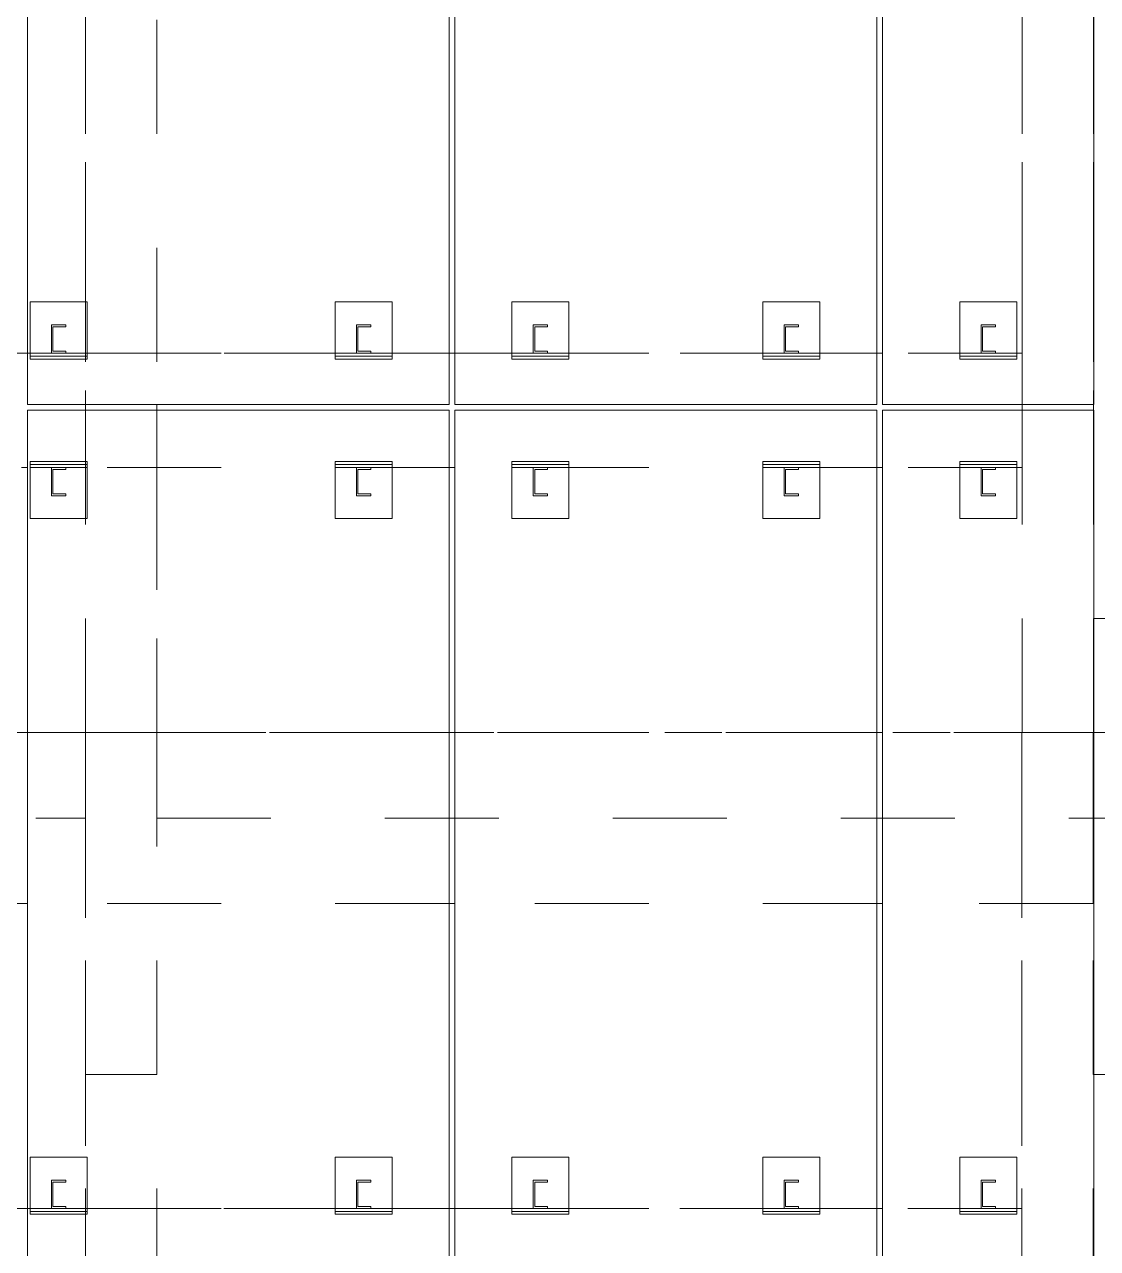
# Model space of a CAD drawing. Header units: millimetres. Extents: x 652937 to 1670132, y 1473552 to 2851037.
# Drawn here: x 663517.062 to 663520.826, y 1524528.41 to 1524532.704 of the extents above; entities that cross this region are included whole.
import ezdxf

# ---------------------------------------------------------------- set-up
doc = ezdxf.new("R2010")
doc.units = ezdxf.units.MM
for name, pattern in [('XKITLINE00', [0]), ('XKITLINE01', [4, 1, -1, 1, -1]), ('XKITLINE02', [4, 2, -2])]:
    doc.linetypes.add(name, pattern=pattern)
doc.layers.add('Part', color=7, linetype='Continuous', lineweight=0)
doc.layers.add('S-GRID', color=7, linetype='Continuous', lineweight=9)

# ---------------------------------------------------------------- blocks, each defined once
blk = doc.blocks.new('*A24833556')
at = {"layer": 'S-GRID', "color": 7, "linetype": 'XKITLINE01', "lineweight": 0}
blk.add_line((139.952037, 31.472868), (282.742408, 31.472868), dxfattribs=at)
blk = doc.blocks.new('*A25063579')
at = {"layer": 'Part', "color": 7, "linetype": 'XKITLINE02', "lineweight": 0}
for p, q in [((209.787359, 31.472868), (209.787359, 47.972868)), ((209.787359, 47.972868), (209.787361, 47.972868)), ((209.787359, 47.972868), (211.037361, 47.972868)), ((209.787361, 47.972868), (209.787361, 37.222868)), ((211.037359, 47.972868), (211.037359, 31.472868)), ((211.037361, 47.972868), (211.037361, 37.222868)), ((209.787361, 37.122868), (209.787361, 31.472868)), ((211.037361, 37.122868), (211.037361, 31.472868)), ((209.787361, 31.472868), (209.787359, 31.472868)), ((209.787359, 31.472868), (211.037361, 31.472868))]:
    blk.add_line(p, q, dxfattribs=at)
at = {"layer": 'Part', "color": 7, "linetype": 'XKITLINE00', "lineweight": 0}
for p, q in [((209.787361, 37.222868), (209.787361, 37.122868)), ((211.037361, 37.222868), (211.037361, 37.122868))]:
    blk.add_line(p, q, dxfattribs=at)
blk = doc.blocks.new('*A25143587')
at = {"layer": 'Part', "color": 7, "linetype": 'XKITLINE02', "lineweight": 0}
for p, q in [((226.217337, 31.472868), (226.217337, 47.972868)), ((226.217337, 47.972868), (226.217339, 47.972868)), ((226.217337, 47.972868), (227.467339, 47.972868)), ((226.217339, 47.972868), (226.217339, 37.222868)), ((227.467337, 31.472868), (227.467337, 47.972868)), ((227.467339, 47.972868), (227.467339, 37.222868)), ((226.217339, 37.122868), (226.217339, 31.472868)), ((227.467339, 37.122868), (227.467339, 31.472868)), ((226.217339, 31.472868), (226.217337, 31.472868)), ((226.217337, 31.472868), (227.467339, 31.472868))]:
    blk.add_line(p, q, dxfattribs=at)
at = {"layer": 'Part', "color": 7, "linetype": 'XKITLINE00', "lineweight": 0}
for p, q in [((226.217339, 37.222868), (226.217339, 37.122868)), ((227.467339, 37.222868), (227.467339, 37.122868))]:
    blk.add_line(p, q, dxfattribs=at)
blk = doc.blocks.new('*A25213594')
at = {"layer": 'Part', "color": 7, "linetype": 'XKITLINE02', "lineweight": 0}
for p, q in [((208.76736, 52.122868), (208.76736, 37.222868)), ((216.16736, 37.222868), (216.16736, 52.122868)), ((208.767361, 37.222868), (208.76736, 37.222868)), ((208.767361, 37.122868), (208.76736, 37.122868)), ((208.76736, 37.122868), (208.76736, 22.222868)), ((216.16736, 22.222868), (216.16736, 37.122868))]:
    blk.add_line(p, q, dxfattribs=at)
at = {"layer": 'Part', "color": 7, "linetype": 'XKITLINE00', "lineweight": 0}
for p, q in [((208.767361, 52.122868), (208.767361, 37.222868)), ((216.167361, 52.122868), (216.167361, 37.222868)), ((208.767361, 37.222868), (208.76736, 37.222868)), ((216.167361, 37.222868), (208.767361, 37.222868)), ((208.76736, 37.122868), (208.767361, 37.122868)), ((208.767361, 37.122868), (216.167361, 37.122868)), ((208.767361, 37.122868), (208.767361, 22.222868)), ((216.167361, 37.122868), (216.167361, 22.222868))]:
    blk.add_line(p, q, dxfattribs=at)
blk = doc.blocks.new('*A25223595')
at = {"layer": 'Part', "color": 7, "linetype": 'XKITLINE02', "lineweight": 0}
for p, q in [((216.26736, 52.122868), (216.26736, 37.222868)), ((223.66736, 37.222868), (223.66736, 52.122868)), ((216.267361, 37.222868), (216.26736, 37.222868)), ((216.267361, 37.122868), (216.26736, 37.122868)), ((216.26736, 37.122868), (216.26736, 22.222868)), ((223.66736, 22.222868), (223.66736, 37.122868))]:
    blk.add_line(p, q, dxfattribs=at)
at = {"layer": 'Part', "color": 7, "linetype": 'XKITLINE00', "lineweight": 0}
for p, q in [((216.267361, 52.122868), (216.267361, 37.222868)), ((223.667361, 52.122868), (223.667361, 37.222868)), ((216.267361, 37.222868), (216.26736, 37.222868)), ((223.667361, 37.222868), (216.267361, 37.222868)), ((216.26736, 37.122868), (216.267361, 37.122868)), ((216.267361, 37.122868), (223.667361, 37.122868)), ((216.267361, 37.122868), (216.267361, 22.222868)), ((223.667361, 37.122868), (223.667361, 22.222868))]:
    blk.add_line(p, q, dxfattribs=at)
blk = doc.blocks.new('*A25233596')
at = {"layer": 'Part', "color": 7, "linetype": 'XKITLINE02', "lineweight": 0}
for p, q in [((223.76736, 52.122868), (223.76736, 37.222868)), ((227.47736, 37.222868), (227.47736, 52.122868)), ((223.767361, 37.222868), (223.76736, 37.222868)), ((223.767361, 37.122868), (223.76736, 37.122868)), ((223.76736, 37.122868), (223.76736, 22.222868)), ((227.47736, 22.222868), (227.47736, 37.122868))]:
    blk.add_line(p, q, dxfattribs=at)
at = {"layer": 'Part', "color": 7, "linetype": 'XKITLINE00', "lineweight": 0}
for p, q in [((223.767361, 52.122868), (223.767361, 37.222868)), ((227.477361, 52.122868), (227.477361, 37.222868)), ((223.767361, 37.222868), (223.76736, 37.222868)), ((227.477361, 37.222868), (223.767361, 37.222868)), ((223.76736, 37.122868), (223.767361, 37.122868)), ((223.767361, 37.122868), (227.477361, 37.122868)), ((223.767361, 37.122868), (223.767361, 22.222868)), ((227.477361, 37.122868), (227.477361, 22.222868))]:
    blk.add_line(p, q, dxfattribs=at)
blk = doc.blocks.new('*A25333606')
at = {"layer": 'Part', "color": 7, "linetype": 'XKITLINE02', "lineweight": 0}
for p, q in [((231.017338, 31.472868), (211.037336, 31.472868)), ((211.037338, 29.972868), (211.037338, 31.472868)), ((231.017338, 29.972868), (231.017338, 31.472868)), ((211.037336, 29.972868), (231.017338, 29.972868))]:
    blk.add_line(p, q, dxfattribs=at)
blk = doc.blocks.new('*A25343607')
at = {"layer": 'Part', "color": 7, "linetype": 'XKITLINE02', "lineweight": 0}
for p, q in [((226.21236, 23.122868), (186.267361, 23.122868)), ((216.167361, 23.122868), (208.767361, 23.122868)), ((223.667361, 23.122868), (216.267361, 23.122868)), ((226.212359, 21.122868), (226.212359, 23.122868)), ((226.212359, 23.122868), (226.21236, 23.122868)), ((226.21236, 23.122868), (226.21236, 21.122868))]:
    blk.add_line(p, q, dxfattribs=at)
at = {"layer": 'Part', "color": 7, "linetype": 'XKITLINE00', "lineweight": 0}
for p, q in [((208.767361, 23.122868), (208.667361, 23.122868)), ((216.267361, 23.122868), (216.167361, 23.122868)), ((223.767361, 23.122868), (223.667361, 23.122868))]:
    blk.add_line(p, q, dxfattribs=at)
blk = doc.blocks.new('*A25363609')
at = {"layer": 'Part', "color": 7, "linetype": 'XKITLINE02', "lineweight": 0}
for p, q in [((197.537361, 31.472868), (197.537359, 31.472868)), ((197.537359, 31.472868), (197.537359, 28.472868)), ((201.167361, 31.472868), (197.537359, 31.472868)), ((197.537361, 28.472868), (197.537361, 31.472868)), ((208.667361, 31.472868), (201.267361, 31.472868)), ((216.167361, 31.472868), (208.767361, 31.472868)), ((223.667361, 31.472868), (216.267361, 31.472868)), ((227.462361, 31.472868), (223.767361, 31.472868)), ((227.462359, 28.472868), (227.462359, 31.472868)), ((227.462361, 28.472868), (227.462361, 31.472868)), ((197.537359, 28.472868), (197.537361, 28.472868)), ((201.167361, 28.472868), (197.537359, 28.472868)), ((208.667361, 28.472868), (201.267361, 28.472868)), ((216.167361, 28.472868), (208.767361, 28.472868)), ((223.667361, 28.472868), (216.267361, 28.472868)), ((227.462361, 28.472868), (223.767361, 28.472868))]:
    blk.add_line(p, q, dxfattribs=at)
at = {"layer": 'Part', "color": 7, "linetype": 'XKITLINE00', "lineweight": 0}
for p, q in [((201.267361, 31.472868), (201.167361, 31.472868)), ((208.767361, 31.472868), (208.667361, 31.472868)), ((216.267361, 31.472868), (216.167361, 31.472868)), ((223.767361, 31.472868), (223.667361, 31.472868)), ((201.267361, 28.472868), (201.167361, 28.472868)), ((208.767361, 28.472868), (208.667361, 28.472868)), ((216.267361, 28.472868), (216.167361, 28.472868)), ((223.767361, 28.472868), (223.667361, 28.472868))]:
    blk.add_line(p, q, dxfattribs=at)
blk = doc.blocks.new('*A25753648')
at = {"layer": 'Part', "color": 7, "linetype": 'XKITLINE02', "lineweight": 0}
for p, q in [((227.462361, 31.472868), (227.462359, 31.472868)), ((227.462359, 31.472868), (227.462359, 25.472868)), ((227.477361, 31.472868), (227.462359, 31.472868)), ((227.462361, 25.472868), (227.462361, 31.472868)), ((227.462359, 25.472868), (227.462361, 25.472868)), ((227.477361, 25.472868), (227.462359, 25.472868))]:
    blk.add_line(p, q, dxfattribs=at)
at = {"layer": 'Part', "color": 7, "linetype": 'XKITLINE00', "lineweight": 0}
for p, q in [((271.212361, 31.472868), (227.477361, 31.472868)), ((271.212361, 25.472868), (227.477361, 25.472868))]:
    blk.add_line(p, q, dxfattribs=at)
blk = doc.blocks.new('*A25763649')
at = {"layer": 'Part', "color": 7, "linetype": 'XKITLINE02', "lineweight": 0}
for p, q in [((227.467338, 31.472868), (227.467338, 33.472868)), ((227.467338, 33.472868), (227.477361, 33.472868)), ((227.467339, 31.472868), (227.467339, 33.472868)), ((227.477361, 31.472868), (227.467338, 31.472868))]:
    blk.add_line(p, q, dxfattribs=at)
at = {"layer": 'Part', "color": 7, "linetype": 'XKITLINE00', "lineweight": 0}
for p, q in [((271.212361, 33.472868), (227.477361, 33.472868)), ((271.212361, 31.472868), (227.477361, 31.472868))]:
    blk.add_line(p, q, dxfattribs=at)
blk = doc.blocks.new('*A26313704')
at = {"layer": 'Part', "color": 7, "linetype": 'XKITLINE02', "lineweight": 0}
for p, q in [((209.817392, 24.022868), (208.81739, 24.022868)), ((208.81739, 24.022868), (208.81739, 23.022868)), ((208.817392, 23.022868), (208.817392, 24.022868)), ((209.81739, 23.022868), (209.81739, 24.022868)), ((209.817392, 23.022868), (209.817392, 24.022868)), ((208.81739, 23.022868), (209.817392, 23.022868))]:
    blk.add_line(p, q, dxfattribs=at)
blk = doc.blocks.new('*A26323705')
at = {"layer": 'Part', "color": 7, "linetype": 'XKITLINE02', "lineweight": 0}
for p, q in [((209.442407, 23.622868), (209.192406, 23.622868)), ((209.192406, 23.122868), (209.192406, 23.622868)), ((209.192407, 23.122868), (209.192407, 23.622868)), ((209.442406, 23.585368), (209.442406, 23.622868)), ((209.442407, 23.585368), (209.442407, 23.622868)), ((209.442407, 23.585368), (209.217406, 23.585368)), ((209.217406, 23.585368), (209.217406, 23.160368)), ((209.217407, 23.160368), (209.217407, 23.585368)), ((209.442407, 23.122868), (209.192406, 23.122868)), ((209.217406, 23.160368), (209.442407, 23.160368)), ((209.442406, 23.122868), (209.442406, 23.160368)), ((209.442407, 23.122868), (209.442407, 23.160368))]:
    blk.add_line(p, q, dxfattribs=at)
blk = doc.blocks.new('*A27203793')
at = {"layer": 'Part', "color": 7, "linetype": 'XKITLINE02', "lineweight": 0}
for p, q in [((209.787338, 31.472868), (196.917336, 31.472868)), ((196.917338, 29.972868), (196.917338, 31.472868)), ((209.787338, 29.972868), (209.787338, 31.472868)), ((196.917336, 29.972868), (209.787338, 29.972868))]:
    blk.add_line(p, q, dxfattribs=at)
blk = doc.blocks.new('*A27243797')
at = {"layer": 'Part', "color": 7, "linetype": 'XKITLINE02', "lineweight": 0}
for p, q in [((211.037337, 31.472868), (209.787336, 31.472868)), ((209.787337, 25.472868), (209.787337, 31.472868)), ((211.037337, 25.472868), (211.037337, 31.472868)), ((209.787336, 25.472868), (211.037337, 25.472868))]:
    blk.add_line(p, q, dxfattribs=at)
blk = doc.blocks.new('*A27383811')
at = {"layer": 'Part', "color": 7, "linetype": 'XKITLINE02', "lineweight": 0}
for p, q in [((209.787359, 12.222868), (209.787359, 31.472868)), ((209.787359, 31.472868), (209.787361, 31.472868)), ((209.787359, 31.472868), (211.037361, 31.472868)), ((209.787361, 31.472868), (209.787361, 22.222868)), ((211.037359, 31.472868), (211.037359, 12.222868)), ((211.037361, 31.472868), (211.037361, 22.222868)), ((209.787361, 22.122868), (209.787361, 12.222868)), ((211.037361, 22.122868), (211.037361, 12.222868)), ((209.787361, 12.222868), (209.787359, 12.222868)), ((209.787359, 12.222868), (211.037361, 12.222868))]:
    blk.add_line(p, q, dxfattribs=at)
at = {"layer": 'Part', "color": 7, "linetype": 'XKITLINE00', "lineweight": 0}
for p, q in [((209.787361, 22.222868), (209.787361, 22.122868)), ((211.037361, 22.222868), (211.037361, 22.122868))]:
    blk.add_line(p, q, dxfattribs=at)
blk = doc.blocks.new('*A27423815')
at = {"layer": 'Part', "color": 7, "linetype": 'XKITLINE02', "lineweight": 0}
for p, q in [((209.817407, 23.122868), (208.817406, 23.122868)), ((208.817406, 23.122868), (208.817406, 23.072868)), ((208.817406, 23.072868), (209.817407, 23.072868)), ((208.817407, 23.122868), (208.817407, 23.072868)), ((209.817406, 23.122868), (209.817407, 23.122868)), ((209.817406, 23.122868), (209.817406, 23.072868)), ((209.817406, 23.072868), (209.817407, 23.072868)), ((209.817407, 23.072868), (209.817407, 23.122868))]:
    blk.add_line(p, q, dxfattribs=at)
blk = doc.blocks.new('*A27503823')
at = {"layer": 'Part', "color": 7, "linetype": 'XKITLINE02', "lineweight": 0}
for p, q in [((215.167407, 23.122868), (214.167406, 23.122868)), ((214.167406, 23.122868), (214.167406, 23.072868)), ((214.167406, 23.072868), (215.167407, 23.072868)), ((214.167407, 23.122868), (214.167407, 23.072868)), ((215.167406, 23.122868), (215.167407, 23.122868)), ((215.167406, 23.122868), (215.167406, 23.072868)), ((215.167406, 23.072868), (215.167407, 23.072868)), ((215.167407, 23.072868), (215.167407, 23.122868))]:
    blk.add_line(p, q, dxfattribs=at)
blk = doc.blocks.new('*A27533826')
at = {"layer": 'Part', "color": 7, "linetype": 'XKITLINE02', "lineweight": 0}
for p, q in [((222.667407, 23.122868), (221.667406, 23.122868)), ((221.667406, 23.122868), (221.667406, 23.072868)), ((221.667406, 23.072868), (222.667407, 23.072868)), ((221.667407, 23.122868), (221.667407, 23.072868)), ((222.667406, 23.122868), (222.667407, 23.122868)), ((222.667406, 23.122868), (222.667406, 23.072868)), ((222.667406, 23.072868), (222.667407, 23.072868)), ((222.667407, 23.072868), (222.667407, 23.122868))]:
    blk.add_line(p, q, dxfattribs=at)
blk = doc.blocks.new('*A27543827')
at = {"layer": 'Part', "color": 7, "linetype": 'XKITLINE02', "lineweight": 0}
for p, q in [((218.267407, 23.122868), (217.267406, 23.122868)), ((217.267406, 23.122868), (217.267406, 23.072868)), ((217.267406, 23.072868), (218.267407, 23.072868)), ((217.267407, 23.122868), (217.267407, 23.072868)), ((218.267406, 23.122868), (218.267407, 23.122868)), ((218.267406, 23.122868), (218.267406, 23.072868)), ((218.267406, 23.072868), (218.267407, 23.072868)), ((218.267407, 23.072868), (218.267407, 23.122868))]:
    blk.add_line(p, q, dxfattribs=at)
blk = doc.blocks.new('*A27553828')
at = {"layer": 'Part', "color": 7, "linetype": 'XKITLINE02', "lineweight": 0}
for p, q in [((226.122407, 23.122868), (225.122406, 23.122868)), ((225.122406, 23.122868), (225.122406, 23.072868)), ((225.122406, 23.072868), (226.122407, 23.072868)), ((225.122407, 23.122868), (225.122407, 23.072868)), ((226.122406, 23.122868), (226.122407, 23.122868)), ((226.122406, 23.122868), (226.122406, 23.072868)), ((226.122406, 23.072868), (226.122407, 23.072868)), ((226.122407, 23.072868), (226.122407, 23.122868))]:
    blk.add_line(p, q, dxfattribs=at)
blk = doc.blocks.new('*A27693842')
at = {"layer": 'Part', "color": 7, "linetype": 'XKITLINE02', "lineweight": 0}
for p, q in [((215.167392, 24.022868), (214.16739, 24.022868)), ((214.16739, 24.022868), (214.16739, 23.022868)), ((214.167392, 23.022868), (214.167392, 24.022868)), ((215.16739, 23.022868), (215.16739, 24.022868)), ((215.167392, 23.022868), (215.167392, 24.022868)), ((214.16739, 23.022868), (215.167392, 23.022868))]:
    blk.add_line(p, q, dxfattribs=at)
blk = doc.blocks.new('*A27703843')
at = {"layer": 'Part', "color": 7, "linetype": 'XKITLINE02', "lineweight": 0}
for p, q in [((214.792407, 23.622868), (214.542406, 23.622868)), ((214.542406, 23.122868), (214.542406, 23.622868)), ((214.542407, 23.122868), (214.542407, 23.622868)), ((214.792406, 23.585368), (214.792406, 23.622868)), ((214.792407, 23.585368), (214.792407, 23.622868)), ((214.792407, 23.585368), (214.567406, 23.585368)), ((214.567406, 23.585368), (214.567406, 23.160368)), ((214.567407, 23.160368), (214.567407, 23.585368)), ((214.792407, 23.122868), (214.542406, 23.122868)), ((214.567406, 23.160368), (214.792407, 23.160368)), ((214.792406, 23.122868), (214.792406, 23.160368)), ((214.792407, 23.122868), (214.792407, 23.160368))]:
    blk.add_line(p, q, dxfattribs=at)
blk = doc.blocks.new('*A27773850')
at = {"layer": 'Part', "color": 7, "linetype": 'XKITLINE02', "lineweight": 0}
for p, q in [((222.292407, 23.622868), (222.042406, 23.622868)), ((222.042406, 23.122868), (222.042406, 23.622868)), ((222.042407, 23.122868), (222.042407, 23.622868)), ((222.292406, 23.585368), (222.292406, 23.622868)), ((222.292407, 23.585368), (222.292407, 23.622868)), ((222.292407, 23.585368), (222.067406, 23.585368)), ((222.067406, 23.585368), (222.067406, 23.160368)), ((222.067407, 23.160368), (222.067407, 23.585368)), ((222.292407, 23.122868), (222.042406, 23.122868)), ((222.067406, 23.160368), (222.292407, 23.160368)), ((222.292406, 23.122868), (222.292406, 23.160368)), ((222.292407, 23.122868), (222.292407, 23.160368))]:
    blk.add_line(p, q, dxfattribs=at)
blk = doc.blocks.new('*A27783851')
at = {"layer": 'Part', "color": 7, "linetype": 'XKITLINE02', "lineweight": 0}
for p, q in [((217.892407, 23.622868), (217.642406, 23.622868)), ((217.642406, 23.122868), (217.642406, 23.622868)), ((217.642407, 23.122868), (217.642407, 23.622868)), ((217.892406, 23.585368), (217.892406, 23.622868)), ((217.892407, 23.585368), (217.892407, 23.622868)), ((217.892407, 23.585368), (217.667406, 23.585368)), ((217.667406, 23.585368), (217.667406, 23.160368)), ((217.667407, 23.160368), (217.667407, 23.585368)), ((217.892407, 23.122868), (217.642406, 23.122868)), ((217.667406, 23.160368), (217.892407, 23.160368)), ((217.892406, 23.122868), (217.892406, 23.160368)), ((217.892407, 23.122868), (217.892407, 23.160368))]:
    blk.add_line(p, q, dxfattribs=at)
blk = doc.blocks.new('*A27793852')
at = {"layer": 'Part', "color": 7, "linetype": 'XKITLINE02', "lineweight": 0}
for p, q in [((222.667392, 24.022868), (221.66739, 24.022868)), ((221.66739, 24.022868), (221.66739, 23.022868)), ((221.667392, 23.022868), (221.667392, 24.022868)), ((222.66739, 23.022868), (222.66739, 24.022868)), ((222.667392, 23.022868), (222.667392, 24.022868)), ((221.66739, 23.022868), (222.667392, 23.022868))]:
    blk.add_line(p, q, dxfattribs=at)
blk = doc.blocks.new('*A27803853')
at = {"layer": 'Part', "color": 7, "linetype": 'XKITLINE02', "lineweight": 0}
for p, q in [((218.267392, 24.022868), (217.26739, 24.022868)), ((217.26739, 24.022868), (217.26739, 23.022868)), ((217.267392, 23.022868), (217.267392, 24.022868)), ((218.26739, 23.022868), (218.26739, 24.022868)), ((218.267392, 23.022868), (218.267392, 24.022868)), ((217.26739, 23.022868), (218.267392, 23.022868))]:
    blk.add_line(p, q, dxfattribs=at)
blk = doc.blocks.new('*A27813854')
at = {"layer": 'Part', "color": 7, "linetype": 'XKITLINE02', "lineweight": 0}
for p, q in [((226.122392, 24.022868), (225.12239, 24.022868)), ((225.12239, 24.022868), (225.12239, 23.022868)), ((225.122392, 23.022868), (225.122392, 24.022868)), ((226.12239, 23.022868), (226.12239, 24.022868)), ((226.122392, 23.022868), (226.122392, 24.022868)), ((225.12239, 23.022868), (226.122392, 23.022868))]:
    blk.add_line(p, q, dxfattribs=at)
blk = doc.blocks.new('*A27823855')
at = {"layer": 'Part', "color": 7, "linetype": 'XKITLINE02', "lineweight": 0}
for p, q in [((225.747407, 23.622868), (225.497406, 23.622868)), ((225.497406, 23.122868), (225.497406, 23.622868)), ((225.497407, 23.122868), (225.497407, 23.622868)), ((225.747406, 23.585368), (225.747406, 23.622868)), ((225.747407, 23.585368), (225.747407, 23.622868)), ((225.747407, 23.585368), (225.522406, 23.585368)), ((225.522406, 23.585368), (225.522406, 23.160368)), ((225.522407, 23.160368), (225.522407, 23.585368)), ((225.747407, 23.122868), (225.497406, 23.122868)), ((225.522406, 23.160368), (225.747407, 23.160368)), ((225.747406, 23.122868), (225.747406, 23.160368)), ((225.747407, 23.122868), (225.747407, 23.160368))]:
    blk.add_line(p, q, dxfattribs=at)
blk = doc.blocks.new('*A27923865')
at = {"layer": 'Part', "color": 7, "linetype": 'XKITLINE02', "lineweight": 0}
for p, q in [((226.212359, 12.222868), (226.212359, 31.472868)), ((226.212359, 31.472868), (226.212361, 31.472868)), ((226.212359, 31.472868), (227.462361, 31.472868)), ((226.212361, 31.472868), (226.212361, 22.222868)), ((227.462359, 31.472868), (227.462359, 12.222868)), ((227.462361, 31.472868), (227.462361, 22.222868)), ((226.212361, 22.122868), (226.212361, 12.222868)), ((227.462361, 22.122868), (227.462361, 12.222868)), ((226.212361, 12.222868), (226.212359, 12.222868)), ((226.212359, 12.222868), (227.462361, 12.222868))]:
    blk.add_line(p, q, dxfattribs=at)
at = {"layer": 'Part', "color": 7, "linetype": 'XKITLINE00', "lineweight": 0}
for p, q in [((226.212361, 22.222868), (226.212361, 22.122868)), ((227.462361, 22.222868), (227.462361, 22.122868))]:
    blk.add_line(p, q, dxfattribs=at)
blk = doc.blocks.new('*A28013874')
at = {"layer": 'Part', "color": 7, "linetype": 'XKITLINE02', "lineweight": 0}
for p, q in [((226.217339, 38.122868), (186.267361, 38.122868)), ((216.167361, 38.122868), (208.767361, 38.122868)), ((223.667361, 38.122868), (216.267361, 38.122868)), ((226.217338, 36.122868), (226.217338, 38.122868)), ((226.217338, 38.122868), (226.217339, 38.122868)), ((226.217339, 38.122868), (226.217339, 37.222868)), ((226.217339, 37.122868), (226.217339, 36.122868)), ((216.167361, 36.122868), (208.667361, 36.122868)), ((223.667361, 36.122868), (216.167361, 36.122868)), ((226.217339, 36.122868), (222.667407, 36.122868)), ((226.217339, 36.122868), (226.217338, 36.122868))]:
    blk.add_line(p, q, dxfattribs=at)
at = {"layer": 'Part', "color": 7, "linetype": 'XKITLINE00', "lineweight": 0}
for p, q in [((208.767361, 38.122868), (208.667361, 38.122868)), ((216.267361, 38.122868), (216.167361, 38.122868)), ((223.767361, 38.122868), (223.667361, 38.122868)), ((226.217339, 37.222868), (226.217339, 37.122868)), ((208.667361, 36.122868), (208.767361, 36.122868)), ((216.167361, 36.122868), (216.267361, 36.122868)), ((223.767361, 36.122868), (223.667361, 36.122868))]:
    blk.add_line(p, q, dxfattribs=at)
blk = doc.blocks.new('*A30834156')
at = {"layer": 'Part', "color": 7, "linetype": 'XKITLINE02', "lineweight": 0}
for p, q in [((209.817407, 38.122868), (208.817406, 38.122868)), ((208.817406, 38.122868), (208.817406, 38.072868)), ((208.817406, 38.072868), (209.817407, 38.072868)), ((208.817407, 38.122868), (208.817407, 38.072868)), ((209.817406, 38.122868), (209.817407, 38.122868)), ((209.817406, 38.122868), (209.817406, 38.072868)), ((209.817406, 38.072868), (209.817407, 38.072868)), ((209.817407, 38.072868), (209.817407, 38.122868))]:
    blk.add_line(p, q, dxfattribs=at)
blk = doc.blocks.new('*A30844157')
at = {"layer": 'Part', "color": 7, "linetype": 'XKITLINE02', "lineweight": 0}
for p, q in [((209.817407, 36.172868), (208.817406, 36.172868)), ((208.817406, 36.172868), (208.817406, 36.122868)), ((208.817406, 36.122868), (209.817407, 36.122868)), ((208.817407, 36.172868), (208.817407, 36.122868)), ((209.817406, 36.172868), (209.817407, 36.172868)), ((209.817406, 36.172868), (209.817406, 36.122868)), ((209.817406, 36.122868), (209.817407, 36.122868)), ((209.817407, 36.122868), (209.817407, 36.172868))]:
    blk.add_line(p, q, dxfattribs=at)
blk = doc.blocks.new('*A30994172')
at = {"layer": 'Part', "color": 7, "linetype": 'XKITLINE02', "lineweight": 0}
for p, q in [((209.817392, 36.222868), (208.81739, 36.222868)), ((208.81739, 36.222868), (208.81739, 35.222868)), ((208.817392, 35.222868), (208.817392, 36.222868)), ((209.81739, 35.222868), (209.81739, 36.222868)), ((209.817392, 35.222868), (209.817392, 36.222868)), ((208.81739, 35.222868), (209.817392, 35.222868))]:
    blk.add_line(p, q, dxfattribs=at)
blk = doc.blocks.new('*A31004173')
at = {"layer": 'Part', "color": 7, "linetype": 'XKITLINE02', "lineweight": 0}
for p, q in [((209.442407, 36.122868), (209.192406, 36.122868)), ((209.192406, 35.622868), (209.192406, 36.122868)), ((209.192407, 35.622868), (209.192407, 36.122868)), ((209.442407, 36.085368), (209.217406, 36.085368)), ((209.217406, 36.085368), (209.217406, 35.660368)), ((209.217407, 35.660368), (209.217407, 36.085368)), ((209.442406, 36.085368), (209.442406, 36.122868)), ((209.442407, 36.085368), (209.442407, 36.122868)), ((209.217406, 35.660368), (209.442407, 35.660368)), ((209.442406, 35.622868), (209.442406, 35.660368)), ((209.442407, 35.622868), (209.442407, 35.660368)), ((209.442407, 35.622868), (209.192406, 35.622868))]:
    blk.add_line(p, q, dxfattribs=at)
blk = doc.blocks.new('*A31014174')
at = {"layer": 'Part', "color": 7, "linetype": 'XKITLINE02', "lineweight": 0}
for p, q in [((209.817392, 39.022868), (208.81739, 39.022868)), ((208.81739, 39.022868), (208.81739, 38.022868)), ((208.817392, 38.022868), (208.817392, 39.022868)), ((209.81739, 38.022868), (209.81739, 39.022868)), ((209.817392, 38.022868), (209.817392, 39.022868)), ((208.81739, 38.022868), (209.817392, 38.022868))]:
    blk.add_line(p, q, dxfattribs=at)
blk = doc.blocks.new('*A31024175')
at = {"layer": 'Part', "color": 7, "linetype": 'XKITLINE02', "lineweight": 0}
for p, q in [((209.442407, 38.622868), (209.192406, 38.622868)), ((209.192406, 38.122868), (209.192406, 38.622868)), ((209.192407, 38.122868), (209.192407, 38.622868)), ((209.442407, 38.585368), (209.217406, 38.585368)), ((209.217406, 38.585368), (209.217406, 38.160368)), ((209.217407, 38.160368), (209.217407, 38.585368)), ((209.442406, 38.585368), (209.442406, 38.622868)), ((209.442407, 38.585368), (209.442407, 38.622868)), ((209.442407, 38.122868), (209.192406, 38.122868)), ((209.217406, 38.160368), (209.442407, 38.160368)), ((209.442406, 38.122868), (209.442406, 38.160368)), ((209.442407, 38.122868), (209.442407, 38.160368))]:
    blk.add_line(p, q, dxfattribs=at)
blk = doc.blocks.new('*A31624234')
at = {"layer": 'Part', "color": 7, "linetype": 'XKITLINE02', "lineweight": 0}
for p, q in [((215.167407, 38.122868), (214.167406, 38.122868)), ((214.167406, 38.122868), (214.167406, 38.072868)), ((214.167406, 38.072868), (215.167407, 38.072868)), ((214.167407, 38.122868), (214.167407, 38.072868)), ((215.167406, 38.122868), (215.167407, 38.122868)), ((215.167406, 38.122868), (215.167406, 38.072868)), ((215.167406, 38.072868), (215.167407, 38.072868)), ((215.167407, 38.072868), (215.167407, 38.122868))]:
    blk.add_line(p, q, dxfattribs=at)
blk = doc.blocks.new('*A31634235')
at = {"layer": 'Part', "color": 7, "linetype": 'XKITLINE02', "lineweight": 0}
for p, q in [((215.167407, 36.172868), (214.167406, 36.172868)), ((214.167406, 36.172868), (214.167406, 36.122868)), ((214.167406, 36.122868), (215.167407, 36.122868)), ((214.167407, 36.172868), (214.167407, 36.122868)), ((215.167406, 36.172868), (215.167407, 36.172868)), ((215.167406, 36.172868), (215.167406, 36.122868)), ((215.167406, 36.122868), (215.167407, 36.122868)), ((215.167407, 36.122868), (215.167407, 36.172868))]:
    blk.add_line(p, q, dxfattribs=at)
blk = doc.blocks.new('*A31644236')
at = {"layer": 'Part', "color": 7, "linetype": 'XKITLINE02', "lineweight": 0}
for p, q in [((222.667407, 38.122868), (221.667406, 38.122868)), ((221.667406, 38.122868), (221.667406, 38.072868)), ((221.667406, 38.072868), (222.667407, 38.072868)), ((221.667407, 38.122868), (221.667407, 38.072868)), ((222.667406, 38.122868), (222.667407, 38.122868)), ((222.667406, 38.122868), (222.667406, 38.072868)), ((222.667406, 38.072868), (222.667407, 38.072868)), ((222.667407, 38.072868), (222.667407, 38.122868))]:
    blk.add_line(p, q, dxfattribs=at)
blk = doc.blocks.new('*A31654237')
at = {"layer": 'Part', "color": 7, "linetype": 'XKITLINE02', "lineweight": 0}
for p, q in [((218.267407, 38.122868), (217.267406, 38.122868)), ((217.267406, 38.122868), (217.267406, 38.072868)), ((217.267406, 38.072868), (218.267407, 38.072868)), ((217.267407, 38.122868), (217.267407, 38.072868)), ((218.267406, 38.122868), (218.267407, 38.122868)), ((218.267406, 38.122868), (218.267406, 38.072868)), ((218.267406, 38.072868), (218.267407, 38.072868)), ((218.267407, 38.072868), (218.267407, 38.122868))]:
    blk.add_line(p, q, dxfattribs=at)
blk = doc.blocks.new('*A31664238')
at = {"layer": 'Part', "color": 7, "linetype": 'XKITLINE02', "lineweight": 0}
for p, q in [((222.667407, 36.172868), (221.667406, 36.172868)), ((221.667406, 36.172868), (221.667406, 36.122868)), ((221.667406, 36.122868), (222.667407, 36.122868)), ((221.667407, 36.172868), (221.667407, 36.122868)), ((222.667406, 36.172868), (222.667407, 36.172868)), ((222.667406, 36.172868), (222.667406, 36.122868)), ((222.667406, 36.122868), (222.667407, 36.122868)), ((222.667407, 36.122868), (222.667407, 36.172868))]:
    blk.add_line(p, q, dxfattribs=at)
blk = doc.blocks.new('*A31674239')
at = {"layer": 'Part', "color": 7, "linetype": 'XKITLINE02', "lineweight": 0}
for p, q in [((218.267407, 36.172868), (217.267406, 36.172868)), ((217.267406, 36.172868), (217.267406, 36.122868)), ((217.267406, 36.122868), (218.267407, 36.122868)), ((217.267407, 36.172868), (217.267407, 36.122868)), ((218.267406, 36.172868), (218.267407, 36.172868)), ((218.267406, 36.172868), (218.267406, 36.122868)), ((218.267406, 36.122868), (218.267407, 36.122868)), ((218.267407, 36.122868), (218.267407, 36.172868))]:
    blk.add_line(p, q, dxfattribs=at)
blk = doc.blocks.new('*A31684240')
at = {"layer": 'Part', "color": 7, "linetype": 'XKITLINE02', "lineweight": 0}
for p, q in [((226.122407, 36.172868), (225.122406, 36.172868)), ((225.122406, 36.172868), (225.122406, 36.122868)), ((225.122406, 36.122868), (226.122407, 36.122868)), ((225.122407, 36.172868), (225.122407, 36.122868)), ((226.122406, 36.172868), (226.122407, 36.172868)), ((226.122406, 36.172868), (226.122406, 36.122868)), ((226.122406, 36.122868), (226.122407, 36.122868)), ((226.122407, 36.122868), (226.122407, 36.172868))]:
    blk.add_line(p, q, dxfattribs=at)
blk = doc.blocks.new('*A31694241')
at = {"layer": 'Part', "color": 7, "linetype": 'XKITLINE02', "lineweight": 0}
for p, q in [((226.122407, 38.122868), (225.122406, 38.122868)), ((225.122406, 38.122868), (225.122406, 38.072868)), ((225.122406, 38.072868), (226.122407, 38.072868)), ((225.122407, 38.122868), (225.122407, 38.072868)), ((226.122406, 38.122868), (226.122407, 38.122868)), ((226.122406, 38.122868), (226.122406, 38.072868)), ((226.122406, 38.072868), (226.122407, 38.072868)), ((226.122407, 38.072868), (226.122407, 38.122868))]:
    blk.add_line(p, q, dxfattribs=at)
blk = doc.blocks.new('*A31704242')
at = {"layer": 'Part', "color": 7, "linetype": 'XKITLINE02', "lineweight": 0}
for p, q in [((215.167392, 36.222868), (214.16739, 36.222868)), ((214.16739, 36.222868), (214.16739, 35.222868)), ((214.167392, 35.222868), (214.167392, 36.222868)), ((215.16739, 35.222868), (215.16739, 36.222868)), ((215.167392, 35.222868), (215.167392, 36.222868)), ((214.16739, 35.222868), (215.167392, 35.222868))]:
    blk.add_line(p, q, dxfattribs=at)
blk = doc.blocks.new('*A31714243')
at = {"layer": 'Part', "color": 7, "linetype": 'XKITLINE02', "lineweight": 0}
for p, q in [((214.792407, 36.122868), (214.542406, 36.122868)), ((214.542406, 35.622868), (214.542406, 36.122868)), ((214.542407, 35.622868), (214.542407, 36.122868)), ((214.792407, 36.085368), (214.567406, 36.085368)), ((214.567406, 36.085368), (214.567406, 35.660368)), ((214.567407, 35.660368), (214.567407, 36.085368)), ((214.792406, 36.085368), (214.792406, 36.122868)), ((214.792407, 36.085368), (214.792407, 36.122868)), ((214.567406, 35.660368), (214.792407, 35.660368)), ((214.792406, 35.622868), (214.792406, 35.660368)), ((214.792407, 35.622868), (214.792407, 35.660368)), ((214.792407, 35.622868), (214.542406, 35.622868))]:
    blk.add_line(p, q, dxfattribs=at)
blk = doc.blocks.new('*A31724244')
at = {"layer": 'Part', "color": 7, "linetype": 'XKITLINE02', "lineweight": 0}
for p, q in [((215.167392, 39.022868), (214.16739, 39.022868)), ((214.16739, 39.022868), (214.16739, 38.022868)), ((214.167392, 38.022868), (214.167392, 39.022868)), ((215.16739, 38.022868), (215.16739, 39.022868)), ((215.167392, 38.022868), (215.167392, 39.022868)), ((214.16739, 38.022868), (215.167392, 38.022868))]:
    blk.add_line(p, q, dxfattribs=at)
blk = doc.blocks.new('*A31734245')
at = {"layer": 'Part', "color": 7, "linetype": 'XKITLINE02', "lineweight": 0}
for p, q in [((214.792407, 38.622868), (214.542406, 38.622868)), ((214.542406, 38.122868), (214.542406, 38.622868)), ((214.542407, 38.122868), (214.542407, 38.622868)), ((214.792407, 38.585368), (214.567406, 38.585368)), ((214.567406, 38.585368), (214.567406, 38.160368)), ((214.567407, 38.160368), (214.567407, 38.585368)), ((214.792406, 38.585368), (214.792406, 38.622868)), ((214.792407, 38.585368), (214.792407, 38.622868)), ((214.792407, 38.122868), (214.542406, 38.122868)), ((214.567406, 38.160368), (214.792407, 38.160368)), ((214.792406, 38.122868), (214.792406, 38.160368)), ((214.792407, 38.122868), (214.792407, 38.160368))]:
    blk.add_line(p, q, dxfattribs=at)
blk = doc.blocks.new('*A31744246')
at = {"layer": 'Part', "color": 7, "linetype": 'XKITLINE02', "lineweight": 0}
for p, q in [((222.292407, 38.622868), (222.042406, 38.622868)), ((222.042406, 38.122868), (222.042406, 38.622868)), ((222.042407, 38.122868), (222.042407, 38.622868)), ((222.292407, 38.585368), (222.067406, 38.585368)), ((222.067406, 38.585368), (222.067406, 38.160368)), ((222.067407, 38.160368), (222.067407, 38.585368)), ((222.292406, 38.585368), (222.292406, 38.622868)), ((222.292407, 38.585368), (222.292407, 38.622868)), ((222.292407, 38.122868), (222.042406, 38.122868)), ((222.067406, 38.160368), (222.292407, 38.160368)), ((222.292406, 38.122868), (222.292406, 38.160368)), ((222.292407, 38.122868), (222.292407, 38.160368))]:
    blk.add_line(p, q, dxfattribs=at)
blk = doc.blocks.new('*A31754247')
at = {"layer": 'Part', "color": 7, "linetype": 'XKITLINE02', "lineweight": 0}
for p, q in [((217.892407, 38.622868), (217.642406, 38.622868)), ((217.642406, 38.122868), (217.642406, 38.622868)), ((217.642407, 38.122868), (217.642407, 38.622868)), ((217.892407, 38.585368), (217.667406, 38.585368)), ((217.667406, 38.585368), (217.667406, 38.160368)), ((217.667407, 38.160368), (217.667407, 38.585368)), ((217.892406, 38.585368), (217.892406, 38.622868)), ((217.892407, 38.585368), (217.892407, 38.622868)), ((217.892407, 38.122868), (217.642406, 38.122868)), ((217.667406, 38.160368), (217.892407, 38.160368)), ((217.892406, 38.122868), (217.892406, 38.160368)), ((217.892407, 38.122868), (217.892407, 38.160368))]:
    blk.add_line(p, q, dxfattribs=at)
blk = doc.blocks.new('*A31764248')
at = {"layer": 'Part', "color": 7, "linetype": 'XKITLINE02', "lineweight": 0}
for p, q in [((222.667392, 39.022868), (221.66739, 39.022868)), ((221.66739, 39.022868), (221.66739, 38.022868)), ((221.667392, 38.022868), (221.667392, 39.022868)), ((222.66739, 38.022868), (222.66739, 39.022868)), ((222.667392, 38.022868), (222.667392, 39.022868)), ((221.66739, 38.022868), (222.667392, 38.022868))]:
    blk.add_line(p, q, dxfattribs=at)
blk = doc.blocks.new('*A31774249')
at = {"layer": 'Part', "color": 7, "linetype": 'XKITLINE02', "lineweight": 0}
for p, q in [((218.267392, 39.022868), (217.26739, 39.022868)), ((217.26739, 39.022868), (217.26739, 38.022868)), ((217.267392, 38.022868), (217.267392, 39.022868)), ((218.26739, 38.022868), (218.26739, 39.022868)), ((218.267392, 38.022868), (218.267392, 39.022868)), ((217.26739, 38.022868), (218.267392, 38.022868))]:
    blk.add_line(p, q, dxfattribs=at)
blk = doc.blocks.new('*A31784250')
at = {"layer": 'Part', "color": 7, "linetype": 'XKITLINE02', "lineweight": 0}
for p, q in [((222.292407, 36.122868), (222.042406, 36.122868)), ((222.042406, 35.622868), (222.042406, 36.122868)), ((222.042407, 35.622868), (222.042407, 36.122868)), ((222.292407, 36.085368), (222.067406, 36.085368)), ((222.067406, 36.085368), (222.067406, 35.660368)), ((222.067407, 35.660368), (222.067407, 36.085368)), ((222.292406, 36.085368), (222.292406, 36.122868)), ((222.292407, 36.085368), (222.292407, 36.122868)), ((222.067406, 35.660368), (222.292407, 35.660368)), ((222.292406, 35.622868), (222.292406, 35.660368)), ((222.292407, 35.622868), (222.292407, 35.660368)), ((222.292407, 35.622868), (222.042406, 35.622868))]:
    blk.add_line(p, q, dxfattribs=at)
blk = doc.blocks.new('*A31794251')
at = {"layer": 'Part', "color": 7, "linetype": 'XKITLINE02', "lineweight": 0}
for p, q in [((217.892407, 36.122868), (217.642406, 36.122868)), ((217.642406, 35.622868), (217.642406, 36.122868)), ((217.642407, 35.622868), (217.642407, 36.122868)), ((217.892407, 36.085368), (217.667406, 36.085368)), ((217.667406, 36.085368), (217.667406, 35.660368)), ((217.667407, 35.660368), (217.667407, 36.085368)), ((217.892406, 36.085368), (217.892406, 36.122868)), ((217.892407, 36.085368), (217.892407, 36.122868)), ((217.667406, 35.660368), (217.892407, 35.660368)), ((217.892406, 35.622868), (217.892406, 35.660368)), ((217.892407, 35.622868), (217.892407, 35.660368)), ((217.892407, 35.622868), (217.642406, 35.622868))]:
    blk.add_line(p, q, dxfattribs=at)
blk = doc.blocks.new('*A31804252')
at = {"layer": 'Part', "color": 7, "linetype": 'XKITLINE02', "lineweight": 0}
for p, q in [((222.667392, 36.222868), (221.66739, 36.222868)), ((221.66739, 36.222868), (221.66739, 35.222868)), ((221.667392, 35.222868), (221.667392, 36.222868)), ((222.66739, 35.222868), (222.66739, 36.222868)), ((222.667392, 35.222868), (222.667392, 36.222868)), ((221.66739, 35.222868), (222.667392, 35.222868))]:
    blk.add_line(p, q, dxfattribs=at)
blk = doc.blocks.new('*A31814253')
at = {"layer": 'Part', "color": 7, "linetype": 'XKITLINE02', "lineweight": 0}
for p, q in [((218.267392, 36.222868), (217.26739, 36.222868)), ((217.26739, 36.222868), (217.26739, 35.222868)), ((217.267392, 35.222868), (217.267392, 36.222868)), ((218.26739, 35.222868), (218.26739, 36.222868)), ((218.267392, 35.222868), (218.267392, 36.222868)), ((217.26739, 35.222868), (218.267392, 35.222868))]:
    blk.add_line(p, q, dxfattribs=at)
blk = doc.blocks.new('*A31824254')
at = {"layer": 'Part', "color": 7, "linetype": 'XKITLINE02', "lineweight": 0}
for p, q in [((226.122392, 36.222868), (225.12239, 36.222868)), ((225.12239, 36.222868), (225.12239, 35.222868)), ((225.122392, 35.222868), (225.122392, 36.222868)), ((226.12239, 35.222868), (226.12239, 36.222868)), ((226.122392, 35.222868), (226.122392, 36.222868)), ((225.12239, 35.222868), (226.122392, 35.222868))]:
    blk.add_line(p, q, dxfattribs=at)
blk = doc.blocks.new('*A31834255')
at = {"layer": 'Part', "color": 7, "linetype": 'XKITLINE02', "lineweight": 0}
for p, q in [((225.747407, 36.122868), (225.497406, 36.122868)), ((225.497406, 35.622868), (225.497406, 36.122868)), ((225.497407, 35.622868), (225.497407, 36.122868)), ((225.747407, 36.085368), (225.522406, 36.085368)), ((225.522406, 36.085368), (225.522406, 35.660368)), ((225.522407, 35.660368), (225.522407, 36.085368)), ((225.747406, 36.085368), (225.747406, 36.122868)), ((225.747407, 36.085368), (225.747407, 36.122868)), ((225.522406, 35.660368), (225.747407, 35.660368)), ((225.747406, 35.622868), (225.747406, 35.660368)), ((225.747407, 35.622868), (225.747407, 35.660368)), ((225.747407, 35.622868), (225.497406, 35.622868))]:
    blk.add_line(p, q, dxfattribs=at)
blk = doc.blocks.new('*A31844256')
at = {"layer": 'Part', "color": 7, "linetype": 'XKITLINE02', "lineweight": 0}
for p, q in [((226.122392, 39.022868), (225.12239, 39.022868)), ((225.12239, 39.022868), (225.12239, 38.022868)), ((225.122392, 38.022868), (225.122392, 39.022868)), ((226.12239, 38.022868), (226.12239, 39.022868)), ((226.122392, 38.022868), (226.122392, 39.022868)), ((225.12239, 38.022868), (226.122392, 38.022868))]:
    blk.add_line(p, q, dxfattribs=at)
blk = doc.blocks.new('*A31854257')
at = {"layer": 'Part', "color": 7, "linetype": 'XKITLINE02', "lineweight": 0}
for p, q in [((225.747407, 38.622868), (225.497406, 38.622868)), ((225.497406, 38.122868), (225.497406, 38.622868)), ((225.497407, 38.122868), (225.497407, 38.622868)), ((225.747407, 38.585368), (225.522406, 38.585368)), ((225.522406, 38.585368), (225.522406, 38.160368)), ((225.522407, 38.160368), (225.522407, 38.585368)), ((225.747406, 38.585368), (225.747406, 38.622868)), ((225.747407, 38.585368), (225.747407, 38.622868)), ((225.747407, 38.122868), (225.497406, 38.122868)), ((225.522406, 38.160368), (225.747407, 38.160368)), ((225.747406, 38.122868), (225.747406, 38.160368)), ((225.747407, 38.122868), (225.747407, 38.160368))]:
    blk.add_line(p, q, dxfattribs=at)

msp = doc.modelspace()

# ---------------------------------------------------------------- block references
at = {"color": 7, "lineweight": 0, "xscale": 0.2, "yscale": 0.2, "zscale": 0.2}
for name in ['*A25213594', '*A25223595', '*A25233596', '*A25063579', '*A25143587', '*A31014174', '*A31724244', '*A31774249', '*A31764248', '*A31844256', '*A31024175', '*A31734245', '*A31754247', '*A31744246', '*A31854257', '*A28013874', '*A30834156', '*A31624234', '*A31654237', '*A31644236', '*A31694241', '*A30994172', '*A30844157', '*A31704242', '*A31634235', '*A31814253', '*A31674239', '*A31804252', '*A31664238', '*A31824254', '*A31684240', '*A31004173', '*A31714243', '*A31794251', '*A31784250', '*A31834255', '*A25763649', '*A24833556', '*A27203793', '*A25363609', '*A27243797', '*A27383811', '*A25333606', '*A27923865', '*A25753648', '*A26313704', '*A27693842', '*A27803853', '*A27793852', '*A27813854', '*A26323705', '*A27703843', '*A27783851', '*A27773850', '*A27823855', '*A25343607', '*A27423815', '*A27503823', '*A27543827', '*A27533826', '*A27553828']:
    msp.add_blockref(name, (663475.3182, 1524523.9257), dxfattribs=at)

doc.saveas('drawing.dxf')
